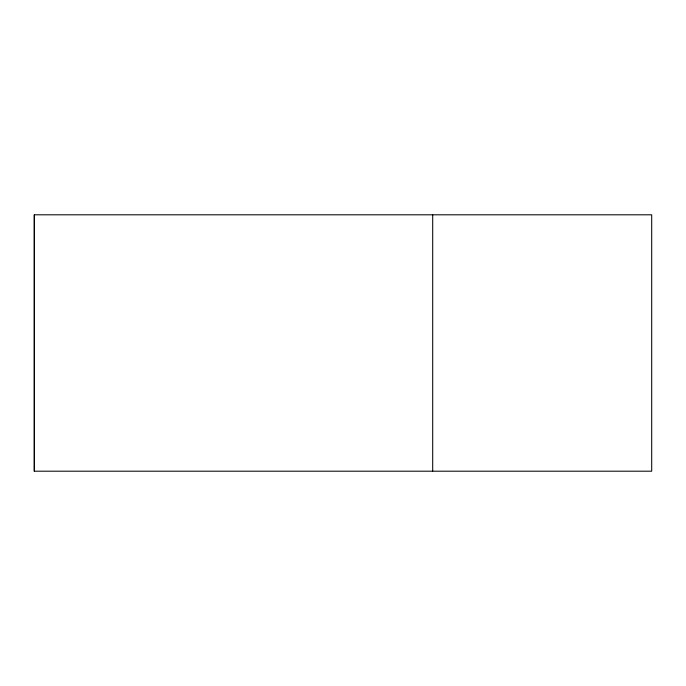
<?xml version="1.0" encoding="UTF-8"?>
<svg xmlns="http://www.w3.org/2000/svg" width="686" height="686" viewBox="0 0 686 686"><rect width="100%" height="100%" fill="white"/><g stroke="black" fill="none" stroke-linecap="round" stroke-linejoin="round"><path stroke-width="1.03" d="M34.3 471.196L34.3 214.804L651.7 214.804L651.7 471.196L34.3 471.196L34.3 214.804M432.695 214.804L432.695 471.196"/></g></svg>
